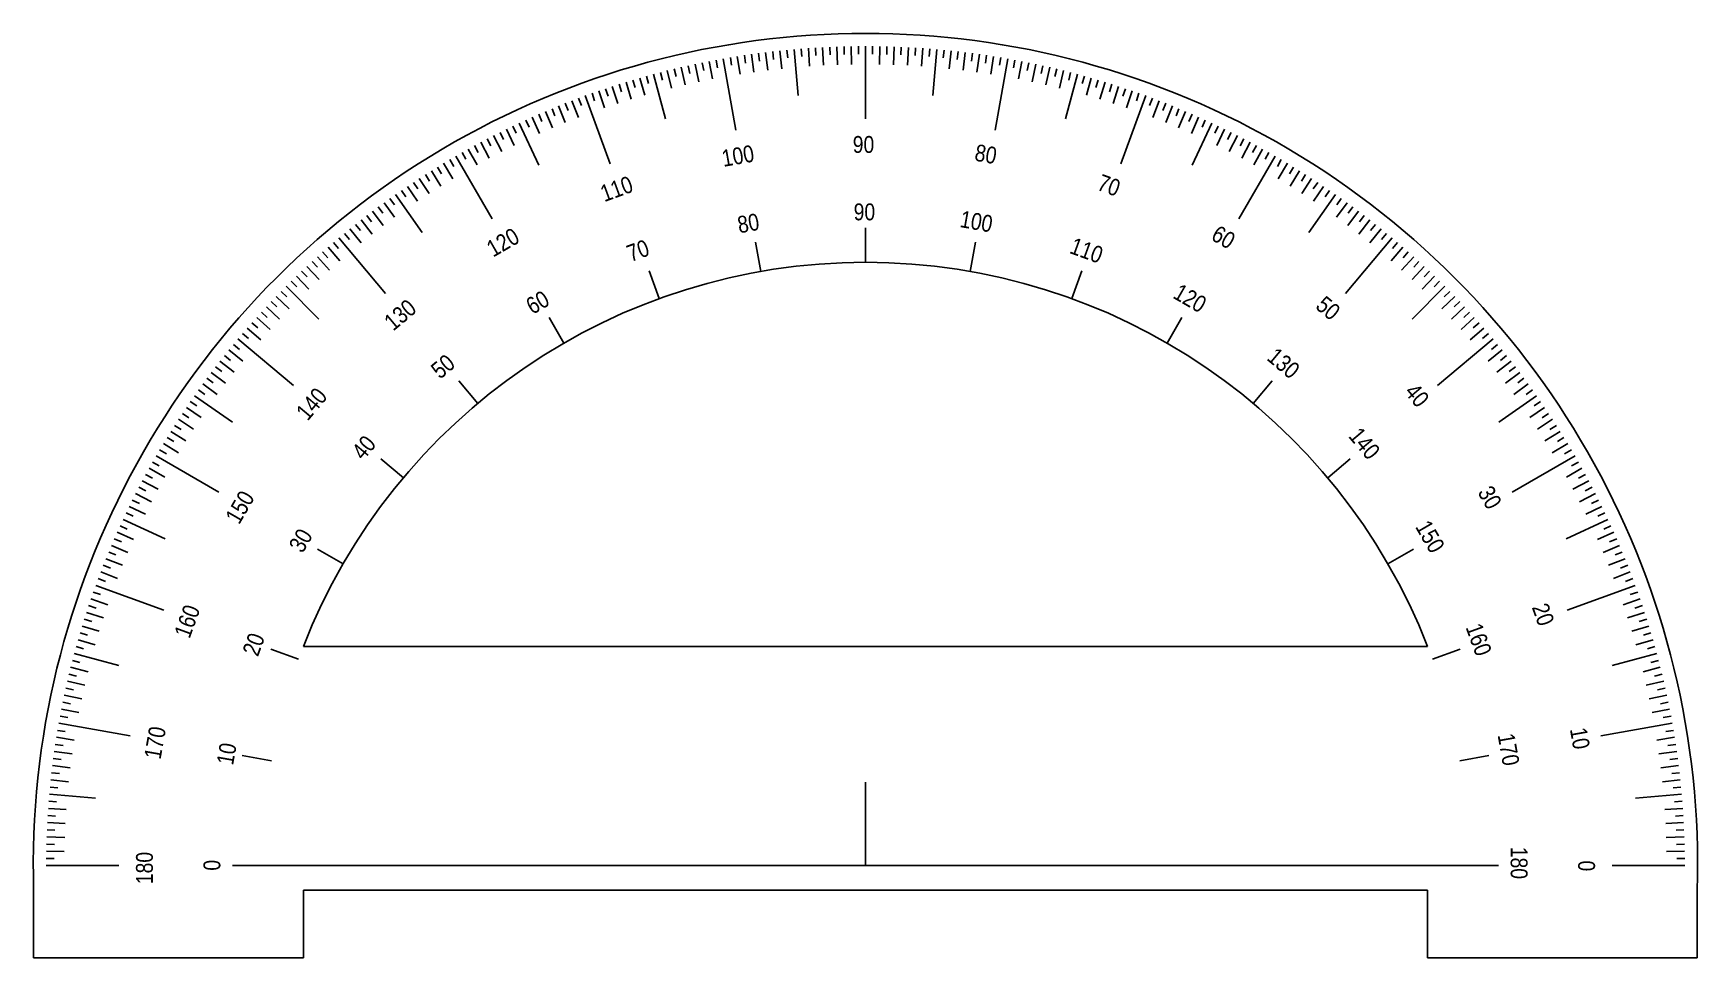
# Model space of a CAD drawing. Header units: millimetres. Extents: x 65 to 213, y 170 to 252.
import ezdxf

# ---------------------------------------------------------------- set-up
doc = ezdxf.new("R2010")
doc.units = ezdxf.units.MM
doc.styles.get("Standard").update_dxf_attribs({"font": ''})
doc.styles.get('Standard').set_extended_font_data('Arial Narrow')

msp = doc.modelspace()

# ---------------------------------------------------------------- linework, layer by layer
for p, q in [((127.83, 248.74), (127.58, 250.31)), ((128.31, 249.72), (128.21, 250.41)), ((129.06, 248.92), (128.84, 250.5)), ((129.56, 249.9), (129.47, 250.59)), ((130.3, 249.08), (130.1, 250.67)), ((130.81, 250.05), (130.73, 250.74)), ((131.53, 249.22), (131.37, 250.81)), ((132.07, 250.18), (132, 250.87)), ((132.99, 246.83), (132.63, 250.93)), ((133.32, 250.29), (133.27, 250.99)), ((134.01, 249.44), (133.9, 251.03)), ((134.58, 250.38), (134.53, 251.07)), ((135.25, 249.52), (135.17, 251.11)), ((135.84, 250.44), (135.8, 251.14)), ((136.5, 249.57), (136.44, 251.17)), ((137.09, 250.49), (137.08, 251.19)), ((137.74, 249.6), (137.71, 251.2)), ((138.35, 250.51), (138.35, 251.21)), ((138.98, 244.77), (138.98, 251.21)), ((139.61, 250.51), (139.62, 251.21)), ((140.23, 249.6), (140.26, 251.2)), ((140.87, 250.49), (140.89, 251.19)), ((141.47, 249.57), (141.53, 251.17)), ((142.13, 250.44), (142.16, 251.14)), ((142.71, 249.52), (142.8, 251.11)), ((143.39, 250.38), (143.43, 251.07)), ((143.96, 249.44), (144.07, 251.03)), ((144.65, 250.29), (144.7, 250.99)), ((144.98, 246.83), (145.34, 250.93)), ((145.9, 250.18), (145.97, 250.87)), ((146.43, 249.22), (146.6, 250.81)), ((147.15, 250.05), (147.23, 250.74)), ((147.67, 249.08), (147.86, 250.67)), ((148.4, 249.9), (148.5, 250.59)), ((148.9, 248.92), (149.13, 250.5)), ((149.65, 249.72), (149.76, 250.41)), ((150.13, 248.74), (150.38, 250.31)), ((120.91, 248.21), (120.74, 248.89)), ((121.74, 247.5), (121.35, 249.05)), ((122.13, 248.52), (121.97, 249.2)), ((122.95, 247.79), (122.59, 249.34)), ((123.36, 248.8), (123.21, 249.48)), ((124.16, 248.06), (123.83, 249.62)), ((124.59, 249.06), (124.45, 249.75)), ((125.38, 248.31), (125.08, 249.87)), ((125.83, 249.3), (125.7, 249.99)), ((127.45, 243.76), (126.33, 250.1)), ((127.07, 249.52), (126.96, 250.21)), ((150.52, 243.76), (151.64, 250.1)), ((150.9, 249.52), (151.01, 250.21)), ((152.14, 249.3), (152.26, 249.99)), ((152.58, 248.31), (152.89, 249.87)), ((153.37, 249.06), (153.51, 249.75)), ((153.8, 248.06), (154.14, 249.62)), ((154.61, 248.8), (154.76, 249.48)), ((155.02, 247.79), (155.38, 249.34)), ((155.83, 248.52), (156, 249.2)), ((156.23, 247.5), (156.61, 249.05)), ((157.06, 248.21), (157.23, 248.89)), ((116.08, 246.78), (115.86, 247.44)), ((116.96, 246.13), (116.46, 247.64)), ((117.28, 247.17), (117.07, 247.84)), ((118.14, 246.5), (117.68, 248.03)), ((118.48, 247.54), (118.29, 248.21)), ((119.34, 246.85), (118.9, 248.39)), ((119.69, 247.89), (119.51, 248.56)), ((121.19, 244.75), (120.12, 248.73)), ((156.78, 244.75), (157.85, 248.73)), ((158.27, 247.89), (158.46, 248.56)), ((158.63, 246.85), (159.07, 248.39)), ((159.48, 247.54), (159.68, 248.21)), ((159.82, 246.5), (160.29, 248.03)), ((160.69, 247.17), (160.9, 247.84)), ((161.01, 246.13), (161.5, 247.64)), ((161.89, 246.78), (162.11, 247.44)), ((112.28, 244.42), (111.68, 245.9)), ((112.53, 245.49), (112.27, 246.14)), ((113.44, 244.88), (112.87, 246.37)), ((113.71, 245.94), (113.46, 246.6)), ((116.26, 240.76), (114.06, 246.82)), ((114.89, 246.37), (114.66, 247.03)), ((115.78, 245.73), (115.26, 247.24)), ((161.7, 240.76), (163.91, 246.82)), ((162.19, 245.73), (162.71, 247.24)), ((163.08, 246.37), (163.31, 247.03)), ((164.26, 245.94), (164.51, 246.6)), ((164.53, 244.88), (165.1, 246.37)), ((165.44, 245.49), (165.69, 246.14)), ((165.69, 244.42), (166.28, 245.9)), ((109.92, 240.65), (108.18, 244.38)), ((109.05, 244.01), (108.76, 244.65)), ((109.99, 243.45), (109.34, 244.91)), ((110.2, 244.53), (109.92, 245.17)), ((111.13, 243.95), (110.51, 245.42)), ((111.36, 245.02), (111.1, 245.66)), ((166.61, 245.02), (166.87, 245.66)), ((166.83, 243.95), (167.46, 245.42)), ((167.76, 244.53), (168.04, 245.17)), ((167.98, 243.45), (168.62, 244.91)), ((168.04, 240.65), (169.78, 244.38)), ((168.92, 244.01), (169.2, 244.65)), ((105.66, 242.36), (105.33, 242.98)), ((106.62, 241.85), (105.9, 243.27)), ((106.78, 242.93), (106.47, 243.55)), ((107.74, 242.4), (107.04, 243.84)), ((107.91, 243.48), (107.61, 244.11)), ((170.06, 243.48), (170.36, 244.11)), ((170.23, 242.4), (170.93, 243.84)), ((171.19, 242.93), (171.5, 243.55)), ((171.34, 241.85), (172.07, 243.27)), ((172.31, 242.36), (172.63, 242.98)), ((105.77, 235.87), (102.55, 241.45)), ((103.44, 241.16), (103.1, 241.76)), ((104.43, 240.68), (103.65, 242.07)), ((104.54, 241.77), (104.21, 242.38)), ((105.52, 241.27), (104.77, 242.68)), ((172.2, 235.87), (175.42, 241.45)), ((172.45, 241.27), (173.2, 242.68)), ((173.42, 241.77), (173.76, 242.38)), ((173.54, 240.68), (174.31, 242.07)), ((174.53, 241.16), (174.87, 241.76)), ((101.21, 238.78), (100.37, 240.14)), ((101.27, 239.88), (100.91, 240.47)), ((102.27, 239.43), (101.45, 240.8)), ((102.35, 240.53), (102, 241.13)), ((175.62, 240.53), (175.97, 241.13)), ((175.7, 239.43), (176.52, 240.8)), ((176.7, 239.88), (177.06, 240.47)), ((176.76, 238.78), (177.6, 240.14)), ((98.1, 237.82), (97.71, 238.39)), ((99.12, 237.43), (98.23, 238.75)), ((99.15, 238.52), (98.76, 239.1)), ((100.16, 238.12), (99.29, 239.45)), ((100.2, 239.21), (99.83, 239.8)), ((177.77, 239.21), (178.14, 239.8)), ((177.81, 238.12), (178.67, 239.45)), ((178.82, 238.52), (179.21, 239.1)), ((178.84, 237.43), (179.73, 238.75)), ((179.87, 237.82), (180.26, 238.39)), ((96.05, 236.36), (95.64, 236.92)), ((97.09, 236), (96.15, 237.29)), ((97.07, 237.1), (96.66, 237.66)), ((99.55, 234.66), (97.18, 238.03)), ((178.42, 234.66), (180.78, 238.03)), ((180.88, 236), (181.82, 237.29)), ((180.9, 237.1), (181.3, 237.66)), ((181.92, 236.36), (182.33, 236.92)), ((95.1, 234.5), (94.12, 235.76)), ((95.04, 235.6), (94.62, 236.15)), ((96.09, 235.26), (95.13, 236.54)), ((181.88, 235.26), (182.84, 236.54)), ((182.87, 234.5), (183.85, 235.76)), ((182.92, 235.6), (183.35, 236.15)), ((96.28, 229.22), (92.14, 234.16)), ((93.07, 234.03), (92.63, 234.57)), ((94.13, 233.73), (93.12, 234.97)), ((94.05, 234.82), (93.62, 235.37)), ((138.98, 234.63), (138.98, 235.05)), ((138.98, 232), (138.98, 234.63)), ((181.68, 229.22), (185.83, 234.16)), ((183.84, 233.73), (184.85, 234.97)), ((183.92, 234.82), (184.35, 235.37)), ((184.89, 234.03), (185.34, 234.57)), ((91.29, 231.31), (90.22, 232.49)), ((91.16, 232.39), (90.69, 232.92)), ((92.22, 232.13), (91.17, 233.33)), ((92.11, 233.22), (91.65, 233.75)), ((129.66, 231.19), (129.21, 233.78)), ((148.3, 231.19), (148.76, 233.78)), ((185.75, 232.13), (186.79, 233.33)), ((185.86, 233.22), (186.31, 233.75)), ((186.68, 231.31), (187.75, 232.49)), ((186.81, 232.39), (187.27, 232.92)), ((89.3, 230.69), (88.82, 231.2)), ((90.37, 230.47), (89.28, 231.63)), ((90.22, 231.55), (89.75, 232.06)), ((120.63, 228.77), (119.73, 231.24)), ((157.34, 228.77), (158.24, 231.24)), ((187.6, 230.47), (188.68, 231.63)), ((187.75, 231.55), (188.22, 232.06)), ((188.67, 230.69), (189.15, 231.2)), ((90.36, 226.95), (87.45, 229.87)), ((88.39, 229.82), (87.9, 230.31)), ((89.47, 229.61), (88.36, 230.76)), ((187.6, 226.95), (190.51, 229.87)), ((188.5, 229.61), (189.61, 230.76)), ((189.57, 229.82), (190.06, 230.31)), ((86.85, 226.95), (85.69, 228.04)), ((86.63, 228.02), (86.12, 228.5)), ((87.71, 227.85), (86.56, 228.96)), ((87.5, 228.93), (87, 229.41)), ((190.26, 227.85), (191.41, 228.96)), ((190.46, 228.93), (190.96, 229.41)), ((191.11, 226.95), (192.28, 228.04)), ((191.34, 228.02), (191.85, 228.5)), ((84.92, 226.16), (84.4, 226.62)), ((86.01, 226.03), (84.83, 227.1)), ((85.77, 227.1), (85.25, 227.57)), ((112.15, 224.81), (110.83, 227.09)), ((165.82, 224.81), (167.13, 227.09)), ((191.96, 226.03), (193.14, 227.1)), ((192.2, 227.1), (192.71, 227.57)), ((193.04, 226.16), (193.56, 226.62)), ((88.09, 221.04), (83.16, 225.18)), ((84.1, 225.21), (83.57, 225.66)), ((85.19, 225.1), (83.98, 226.15)), ((189.87, 221.04), (194.81, 225.18)), ((192.78, 225.1), (193.98, 226.15)), ((193.87, 225.21), (194.4, 225.66)), ((82.5, 223.27), (81.95, 223.7)), ((83.59, 223.19), (82.35, 224.2)), ((83.29, 224.25), (82.75, 224.69)), ((194.38, 223.19), (195.62, 224.2)), ((194.68, 224.25), (195.22, 224.69)), ((195.47, 223.27), (196.02, 223.7)), ((82.06, 221.23), (80.78, 222.19)), ((81.72, 222.27), (81.17, 222.7)), ((82.81, 222.22), (81.56, 223.2)), ((195.15, 222.22), (196.41, 223.2)), ((195.91, 221.23), (197.18, 222.19)), ((196.25, 222.27), (196.8, 222.7)), ((80.22, 220.25), (79.65, 220.65)), ((81.32, 220.23), (80.03, 221.17)), ((80.96, 221.27), (80.4, 221.68)), ((104.49, 219.45), (102.8, 221.46)), ((173.48, 219.45), (175.17, 221.46)), ((196.65, 220.23), (197.94, 221.17)), ((197, 221.27), (197.56, 221.68)), ((197.75, 220.25), (198.31, 220.65)), ((79.5, 219.22), (78.92, 219.61)), ((82.66, 217.77), (79.29, 220.13)), ((195.31, 217.77), (198.68, 220.13)), ((198.47, 219.22), (199.04, 219.61)), ((79.2, 217.16), (77.86, 218.03)), ((78.79, 218.17), (78.21, 218.56)), ((79.89, 218.19), (78.57, 219.09)), ((198.08, 218.19), (199.4, 219.09)), ((198.76, 217.16), (200.1, 218.03)), ((199.17, 218.17), (199.75, 218.56)), ((77.44, 216.05), (76.85, 216.41)), ((78.53, 216.11), (77.18, 216.95)), ((78.11, 217.12), (77.52, 217.49)), ((199.43, 216.11), (200.79, 216.95)), ((199.86, 217.12), (200.45, 217.49)), ((200.53, 216.05), (201.12, 216.41)), ((81.45, 211.55), (75.87, 214.77)), ((76.79, 214.97), (76.19, 215.32)), ((77.88, 215.05), (76.52, 215.87)), ((196.51, 211.55), (202.1, 214.77)), ((200.08, 215.05), (201.45, 215.87)), ((201.17, 214.97), (201.78, 215.32)), ((76.64, 212.89), (75.25, 213.67)), ((76.16, 213.88), (75.56, 214.22)), ((97.87, 212.83), (95.86, 214.52)), ((180.1, 212.83), (182.11, 214.52)), ((201.33, 212.89), (202.72, 213.67)), ((201.8, 213.88), (202.41, 214.22)), ((74.96, 211.66), (74.34, 211.99)), ((76.05, 211.8), (74.64, 212.55)), ((75.55, 212.78), (74.94, 213.11)), ((201.92, 211.8), (203.33, 212.55)), ((202.42, 212.78), (203.03, 213.11)), ((203.01, 211.66), (203.62, 211.99)), ((74.92, 209.58), (73.48, 210.28)), ((74.39, 210.54), (73.76, 210.85)), ((75.47, 210.7), (74.05, 211.42)), ((202.49, 210.7), (203.92, 211.42)), ((203.05, 209.58), (204.48, 210.28)), ((203.58, 210.54), (204.2, 210.85)), ((76.67, 207.39), (72.94, 209.13)), ((73.84, 209.41), (73.21, 209.71)), ((201.3, 207.39), (205.03, 209.13)), ((204.13, 209.41), (204.76, 209.71)), ((72.79, 207.12), (72.15, 207.39)), ((73.87, 207.33), (72.41, 207.98)), ((73.3, 208.27), (72.67, 208.56)), ((204.1, 207.33), (205.56, 207.98)), ((204.66, 208.27), (205.3, 208.56)), ((205.18, 207.12), (205.81, 207.39)), ((72.3, 205.96), (71.66, 206.22)), ((73.37, 206.19), (71.9, 206.81)), ((92.51, 205.17), (90.23, 206.48)), ((185.46, 205.17), (187.74, 206.48)), ((204.6, 206.19), (206.07, 206.81)), ((205.67, 205.96), (206.31, 206.22)), ((72.44, 203.88), (70.95, 204.45)), ((71.83, 204.79), (71.18, 205.04)), ((72.89, 205.04), (71.41, 205.63)), ((205.07, 205.04), (206.55, 205.63)), ((205.53, 203.88), (207.02, 204.45)), ((206.14, 204.79), (206.79, 205.04)), ((76.56, 201.06), (70.5, 203.26)), ((71.38, 203.61), (70.72, 203.86)), ((201.41, 201.06), (207.46, 203.26)), ((206.59, 203.61), (207.24, 203.86)), ((70.53, 201.24), (69.87, 201.46)), ((71.59, 201.54), (70.08, 202.06)), ((70.94, 202.43), (70.29, 202.66)), ((206.38, 201.54), (207.89, 202.06)), ((207.02, 202.43), (207.68, 202.66)), ((207.43, 201.24), (208.09, 201.46)), ((70.15, 200.04), (69.48, 200.25)), ((71.19, 200.36), (69.67, 200.85)), ((206.78, 200.36), (208.29, 200.85)), ((207.82, 200.04), (208.49, 200.25)), ((70.46, 197.98), (68.93, 198.42)), ((69.78, 198.83), (69.11, 199.03)), ((70.82, 199.18), (69.29, 199.64)), ((207.15, 199.18), (208.67, 199.64)), ((207.5, 197.98), (209.04, 198.42)), ((208.19, 198.83), (208.86, 199.03)), ((72.57, 196.13), (68.59, 197.2)), ((69.43, 197.62), (68.76, 197.81)), ((88.55, 196.69), (86.08, 197.59)), ((88.98, 197.83), (188.98, 197.83)), ((189.41, 196.69), (191.89, 197.59)), ((205.4, 196.13), (209.38, 197.2)), ((208.54, 197.62), (209.21, 197.81)), ((69.82, 195.58), (68.27, 195.97)), ((69.1, 196.41), (68.43, 196.58)), ((208.15, 195.58), (209.69, 195.97)), ((208.86, 196.41), (209.54, 196.58)), ((68.52, 193.96), (67.84, 194.11)), ((69.53, 194.37), (67.98, 194.73)), ((68.8, 195.18), (68.12, 195.35)), ((208.44, 194.37), (209.99, 194.73)), ((209.17, 195.18), (209.85, 195.35)), ((209.45, 193.96), (210.13, 194.11)), ((68.25, 192.73), (67.57, 192.86)), ((69.26, 193.15), (67.7, 193.49)), ((208.71, 193.15), (210.27, 193.49)), ((209.71, 192.73), (210.4, 192.86)), ((68.01, 191.49), (67.33, 191.62)), ((69.01, 191.94), (67.45, 192.24)), ((208.95, 191.94), (210.52, 192.24)), ((209.95, 191.49), (210.64, 191.62)), ((68.58, 189.49), (67.01, 189.74)), ((67.79, 190.25), (67.11, 190.36)), ((73.56, 189.87), (67.22, 190.99)), ((204.41, 189.87), (210.75, 190.99)), ((209.39, 189.49), (210.96, 189.74)), ((210.17, 190.25), (210.86, 190.36)), ((68.4, 188.26), (66.82, 188.48)), ((67.6, 189), (66.91, 189.11)), ((86.13, 187.65), (83.54, 188.11)), ((191.84, 187.65), (194.43, 188.11)), ((209.57, 188.26), (211.15, 188.48)), ((210.37, 189), (211.06, 189.11)), ((67.27, 186.51), (66.58, 186.58)), ((68.23, 187.02), (66.65, 187.22)), ((67.42, 187.76), (66.73, 187.85)), ((209.73, 187.02), (211.32, 187.22)), ((210.54, 187.76), (211.24, 187.85)), ((210.7, 186.51), (211.39, 186.58)), ((67.14, 185.25), (66.44, 185.32)), ((68.09, 185.79), (66.51, 185.95)), ((138.98, 178.33), (138.98, 185.75)), ((209.87, 185.79), (211.46, 185.95)), ((210.83, 185.25), (211.52, 185.32)), ((67.03, 184), (66.33, 184.05)), ((70.49, 184.33), (66.39, 184.69)), ((207.48, 184.33), (211.58, 184.69)), ((210.94, 184), (211.63, 184.05)), ((67.8, 182.07), (66.21, 182.15)), ((66.94, 182.74), (66.24, 182.78)), ((67.88, 183.31), (66.29, 183.42)), ((210.09, 183.31), (211.68, 183.42)), ((210.17, 182.07), (211.76, 182.15)), ((211.03, 182.74), (211.72, 182.78)), ((67.75, 180.82), (66.15, 180.88)), ((66.87, 181.48), (66.18, 181.51)), ((210.22, 180.82), (211.81, 180.88)), ((211.09, 181.48), (211.79, 181.51)), ((67.71, 179.58), (66.12, 179.61)), ((66.83, 180.22), (66.13, 180.24)), ((210.25, 179.58), (211.85, 179.61)), ((211.14, 180.22), (211.83, 180.24)), ((66.81, 178.96), (66.11, 178.97)), ((72.55, 178.33), (66.11, 178.33)), ((85.32, 178.33), (82.68, 178.33)), ((138.98, 178.33), (83.8, 178.33)), ((138.98, 178.33), (194.16, 178.33)), ((192.65, 178.33), (195.28, 178.33)), ((205.41, 178.33), (211.86, 178.33)), ((211.16, 178.96), (211.86, 178.97)), ((64.98, 170.13), (64.98, 176.13)), ((88.98, 170.13), (88.98, 176.13)), ((88.98, 176.13), (188.98, 176.13)), ((188.98, 176.13), (188.98, 170.13)), ((212.98, 170.13), (212.98, 176.13)), ((64.98, 170.13), (88.98, 170.13)), ((188.98, 170.13), (212.98, 170.13))]:
    msp.add_line(p, q)
for radius, start, end in [(74.03, 358.2971, 181.7029), (53.67, 21.3058, 158.6942)]:
    msp.add_arc((138.98, 178.33), radius, start, end)

# ---------------------------------------------------------------- texts
for p in [(137.85, 241.73), (137.93, 235.73)]:
    msp.add_text('90', height=1.5).set_placement(p)
for s, rotation, p in [('100', 10, (126.35, 240.48)), ('80', 350, (148.62, 241.05)), ('110', 20, (115.75, 237.34)), ('70', 340, (159.49, 238.47)), ('80', 10, (127.75, 234.57)), ('100', 350, (147.31, 235.14)), ('120', 30, (105.86, 232.41)), ('70', 20, (118.1, 232.01)), ('110', 340, (157.05, 232.84)), ('60', 330, (169.63, 234.06)), ('120', 330, (166.24, 228.87)), ('130', 40, (96.97, 225.83)), ('60', 30, (109.36, 227.31)), ('50', 320, (178.93, 227.96)), ('50', 40, (101.14, 221.55)), ('130', 320, (174.6, 223.37)), ('140', 50, (89.36, 217.82)), ('40', 310, (186.86, 220.42)), ('40', 50, (94.31, 214.31)), ('140', 310, (181.88, 216.5)), ('30', 300, (193.4, 211.53)), ('150', 60, (83.26, 208.6)), ('150', 300, (187.85, 208.47)), ('30', 60, (88.91, 206.05)), ('160', 70, (78.85, 198.46)), ('20', 290, (198.24, 201.31)), ('20', 70, (84.93, 196.85)), ('160', 290, (192.35, 199.53)), ('170', 80, (76.27, 187.72)), ('170', 280, (195.21, 189.94)), ('10', 280, (201.64, 190.46)), ('10', 80, (82.72, 187.2)), ('180', 90, (75.59, 176.68)), ('180', 270, (196.38, 180)), ('0', 90, (81.59, 177.88)), ('0', 270, (202.38, 178.78))]:
    msp.add_text(s, height=1.5, rotation=rotation).set_placement(p)

doc.saveas('drawing.dxf')
